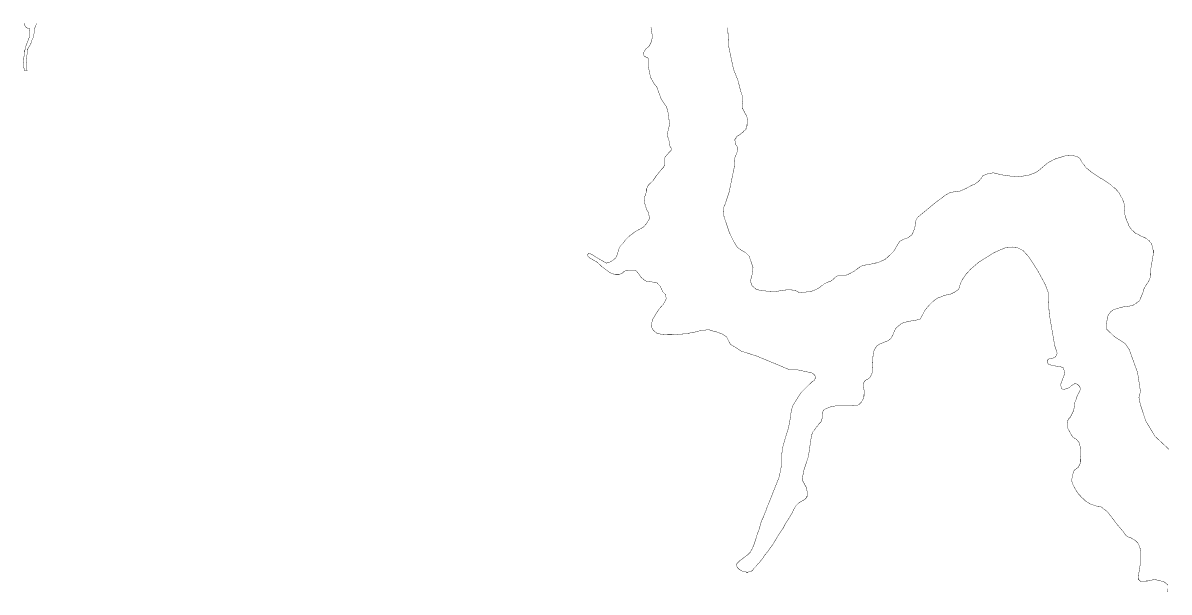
# Model space of a CAD drawing. Header units: metres. Extents: x 290190 to 339802, y 1811045 to 1991312.
# Drawn here: x 317891 to 327231, y 1903425 to 1908064 of the extents above; entities that cross this region are included whole.
import ezdxf

# ---------------------------------------------------------------- set-up
doc = ezdxf.new("R2010")
doc.units = ezdxf.units.M
doc.header["$MEASUREMENT"] = 0
doc.layers.add('HAZARDS LINE', color=1, linetype='Continuous')

msp = doc.modelspace()

# ---------------------------------------------------------------- linework, layer by layer
at = {"layer": 'HAZARDS LINE', "lineweight": 18, "const_width": 3.04}
for points in [[(317902.4, 1908062.6), (317902.4, 1908054.4), (317906.4, 1908050.4), (317906.3, 1908042.3), (317910.4, 1908038.2), (317914.4, 1908030.1), (317918.4, 1908026), (317922.4, 1908025.9), (317926.5, 1908021.9), (317942.7, 1908021.8), (317942.6, 1908017.7), (317946.6, 1908001.5), (317946.3, 1907956.9), (317909.2, 1907859.9), (317909.1, 1907847.7), (317905, 1907839.7), (317904.9, 1907831.6), (317900.8, 1907827.5), (317900.7, 1907799.2), (317896.4, 1907770.8), (317892.3, 1907762.8), (317892.2, 1907746.6), (317896.2, 1907742.5), (317896, 1907706), (317899.9, 1907693.8), (317899.8, 1907677.6), (317903.9, 1907673.5), (317924.1, 1907673.4), (317924.1, 1907677.5), (317920.1, 1907681.5), (317920.5, 1907738.3), (317916.5, 1907750.4), (317916.7, 1907770.7), (317920.8, 1907778.8), (317920.9, 1907799), (317925, 1907807.1), (317925.2, 1907839.5), (317929.3, 1907843.6), (317929.4, 1907851.7), (317941.7, 1907871.8), (317949.8, 1907883.9), (317953.9, 1907892), (317954, 1907896.1), (317958.1, 1907900.1), (317962.2, 1907912.2), (317962.2, 1907920.3), (317970.5, 1907936.5), (317974.6, 1907944.6), (317974.6, 1907948.6), (317978.7, 1907952.6), (317978.8, 1907972.9), (317982.9, 1907981), (317983, 1907997.2), (317987.1, 1908001.2), (317987.1, 1908005.3), (317983.1, 1908009.3), (317983.1, 1908013.4), (317987.2, 1908017.4), (317987.3, 1908025.5), (317991.3, 1908029.5), (317995.5, 1908045.7), (317999.6, 1908049.7), (317999.7, 1908061.9)], [(323009.1, 1908028.2), (323018.8, 1907967.3), (323018.6, 1907939), (323010.3, 1907906.6), (322993.9, 1907874.3), (322965.4, 1907850.2), (322953.1, 1907830), (322948.9, 1907817.9), (322952.8, 1907793.5), (322969, 1907785.3), (322985.1, 1907777.1), (322989.1, 1907760.9), (322988.7, 1907708.2), (322996.5, 1907659.5), (323008.3, 1907614.9), (323036.4, 1907566.1), (323056.5, 1907541.6), (323092.3, 1907444.1), (323136.4, 1907379), (323152.2, 1907318.1), (323159.7, 1907232.9), (323147.2, 1907180.4), (323142.9, 1907148), (323150.9, 1907119.5), (323158.8, 1907095.2), (323162.6, 1907062.7), (323174.6, 1907042.4), (323174.5, 1907026.2), (323154.1, 1907006.1), (323133.7, 1906981.9), (323121.5, 1906965.8), (323121, 1906905), (323117, 1906901), (323112.8, 1906888.8), (323096.5, 1906872.7), (323063.8, 1906832.4), (323055.7, 1906820.3), (323047.5, 1906812.3), (323043.4, 1906804.2), (323039.3, 1906796.1), (323031.1, 1906788.1), (323027, 1906780), (322986.2, 1906739.8), (322973.9, 1906711.5), (322973.8, 1906695.3), (322965.5, 1906667), (322953.1, 1906634.6), (322956.9, 1906598.1), (322972.8, 1906545.3), (322988.8, 1906516.9), (322992.7, 1906496.6), (322996.6, 1906468.2), (322972, 1906427.8), (322947.5, 1906399.6), (322882.4, 1906363.6), (322833.6, 1906327.5), (322800.9, 1906295.3), (322784.6, 1906271.1), (322760.1, 1906246.9), (322747.8, 1906222.7), (322739.5, 1906194.4), (322735.3, 1906178.2), (322727.1, 1906158), (322714.8, 1906141.9), (322698.5, 1906129.8), (322682.2, 1906117.8), (322645.7, 1906105.9), (322560.9, 1906155.1), (322524.7, 1906179.6), (322500.4, 1906183.8), (322492.2, 1906175.8), (322496.2, 1906159.5), (322512.3, 1906147.3), (322568.8, 1906114.5), (322613.1, 1906073.7), (322673.5, 1906028.7), (322718, 1906012.2), (322746.4, 1906012), (322774.8, 1906024), (322791.1, 1906040.1), (322819.5, 1906048), (322880.3, 1906047.6), (322892.4, 1906039.4), (322912.5, 1906014.9), (322928.5, 1905990.5), (322952.7, 1905970.1), (322972.9, 1905957.8), (323013.4, 1905953.5), (323057.9, 1905945.1), (323082, 1905920.6), (323090, 1905908.4), (323090, 1905904.3), (323094, 1905896.2), (323098, 1905888.1), (323102, 1905884), (323102, 1905879.9), (323106, 1905871.8), (323110, 1905867.7), (323126.1, 1905851.4), (323126.1, 1905847.3), (323134, 1905818.9), (323125.8, 1905798.7), (323109.4, 1905770.5), (323076.7, 1905734.2), (323048, 1905689.8), (323023.5, 1905649.5), (323011, 1905600.9), (323018.9, 1905572.5), (323030.9, 1905556.2), (323055.1, 1905535.8), (323087.5, 1905527.5), (323144.2, 1905523.1), (323184.7, 1905522.8), (323294.1, 1905530.2), (323306.3, 1905534.1), (323318.4, 1905534), (323330.6, 1905538), (323342.8, 1905537.9), (323387.4, 1905549.8), (323403.7, 1905553.7), (323423.9, 1905557.6), (323448.3, 1905557.5), (323456.4, 1905561.5), (323488.8, 1905561.3), (323492.8, 1905557.2), (323500.9, 1905557.1), (323513, 1905553), (323529.2, 1905548.8), (323545.4, 1905544.7), (323561.6, 1905540.5), (323573.7, 1905532.3), (323589.9, 1905528.2), (323626.2, 1905503.6), (323642.1, 1905471.1), (323658.2, 1905442.6), (323694.5, 1905422.1), (323742.9, 1905389.4), (323872.2, 1905348), (324021.7, 1905286.2), (324138.9, 1905236.8), (324203.7, 1905236.3), (324321, 1905211.2), (324333.1, 1905203), (324345.2, 1905190.8), (324349.1, 1905170.5), (324340.9, 1905150.3), (324320.6, 1905138.3), (324287.9, 1905106.1), (324234.9, 1905053.8), (324189.9, 1904985.2), (324165.3, 1904944.8), (324152.9, 1904904.4), (324144.4, 1904847.7), (324144.3, 1904839.6), (324136, 1904799.2), (324135.9, 1904791.1), (324131.8, 1904778.9), (324127.6, 1904758.7), (324123.4, 1904738.5), (324115.2, 1904718.3), (324090.3, 1904633.3), (324086.1, 1904617.1), (324081.9, 1904601), (324081.9, 1904588.8), (324077.7, 1904572.6), (324077.7, 1904564.5), (324073.5, 1904552.4), (324072.9, 1904459.2), (324064.5, 1904414.7), (324060.3, 1904394.5), (324052, 1904358), (323965.4, 1904139.8), (323957.2, 1904123.7), (323948.9, 1904095.3), (323936.6, 1904067.1), (323924.2, 1904034.7), (323916, 1904018.6), (323907.7, 1903998.4), (323887, 1903925.6), (323874.6, 1903897.3), (323870.5, 1903877.1), (323853.9, 1903828.5), (323849.8, 1903816.4), (323845.7, 1903804.3), (323837.4, 1903788.1), (323833.3, 1903776), (323829.2, 1903767.9), (323821, 1903755.8), (323821, 1903751.8), (323812.8, 1903743.7), (323796.5, 1903727.6), (323788.4, 1903723.6), (323780.2, 1903715.6), (323747.7, 1903691.5), (323735.4, 1903683.5), (323731.4, 1903679.4), (323727.3, 1903675.4), (323723.2, 1903671.4), (323719.1, 1903667.4), (323711, 1903659.3), (323706.9, 1903651.2), (323706.8, 1903635), (323710.8, 1903631), (323710.8, 1903626.9), (323718.8, 1903618.7), (323722.8, 1903614.7), (323726.9, 1903610.6), (323734.9, 1903606.5), (323739, 1903602.4), (323743, 1903602.4), (323747, 1903598.3), (323755.1, 1903594.2), (323759.2, 1903594.2), (323763.2, 1903590.1), (323783.4, 1903589.9), (323787.5, 1903585.9), (323799.6, 1903585.8), (323803.7, 1903589.8), (323819.9, 1903589.7), (323824, 1903593.7), (323828, 1903593.7), (323828.1, 1903597.7), (323832.1, 1903597.7), (323840.3, 1903605.8), (323848.4, 1903617.9), (323852.5, 1903621.9), (323864.8, 1903634), (323877, 1903650.1), (323893.3, 1903666.2), (323905.6, 1903682.3), (323921.9, 1903702.5), (323934.2, 1903722.6), (323966.9, 1903762.9), (323975.1, 1903775), (323983.3, 1903787.2), (324003.7, 1903815.4), (324020.1, 1903843.6), (324057, 1903904.2), (324085.6, 1903944.5), (324106.2, 1903984.9), (324130.7, 1904021.2), (324151.2, 1904057.5), (324159.4, 1904069.6), (324171.7, 1904097.9), (324179.9, 1904110), (324184, 1904118.1), (324188.1, 1904126.1), (324192.2, 1904130.2), (324200.4, 1904138.2), (324204.5, 1904142.2), (324208.5, 1904146.3), (324212.6, 1904150.3), (324220.7, 1904154.3), (324224.8, 1904158.3), (324245.2, 1904170.3), (324253.3, 1904174.3), (324257.4, 1904178.4), (324265.5, 1904182.4), (324269.6, 1904186.4), (324269.6, 1904190.4), (324273.7, 1904190.4), (324273.7, 1904194.5), (324277.8, 1904198.5), (324277.8, 1904202.5), (324281.8, 1904202.5), (324282.1, 1904247.1), (324278.1, 1904255.2), (324278.2, 1904267.4), (324274.3, 1904279.6), (324274.3, 1904283.6), (324270.2, 1904283.6), (324270.3, 1904287.7), (324266.2, 1904291.8), (324262.2, 1904299.9), (324254.2, 1904316.2), (324250.2, 1904324.3), (324246.2, 1904328.4), (324246.3, 1904336.5), (324242.3, 1904340.5), (324242.3, 1904348.7), (324254.9, 1904417.5), (324292.2, 1904530.7), (324317.6, 1904704.7), (324321.7, 1904712.8), (324325.8, 1904720.9), (324325.9, 1904724.9), (324330, 1904733), (324338.1, 1904741.1), (324342.2, 1904749.1), (324346.3, 1904753.2), (324354.5, 1904765.3), (324374.9, 1904789.4), (324379, 1904797.5), (324383.1, 1904801.5), (324391.3, 1904809.6), (324395.3, 1904813.6), (324395.4, 1904821.7), (324399.5, 1904825.7), (324399.5, 1904833.8), (324403.6, 1904837.9), (324403.8, 1904870.3), (324412.1, 1904902.7), (324424.4, 1904914.7), (324452.8, 1904926.7), (324473.1, 1904934.7), (324513.7, 1904942.5), (324610.9, 1904941.8), (324675.8, 1904945.4), (324679.9, 1904949.5), (324696.1, 1904949.4), (324700.1, 1904953.4), (324704.2, 1904953.4), (324708.3, 1904957.4), (324716.4, 1904965.4), (324720.5, 1904969.5), (324724.6, 1904973.5), (324728.7, 1904981.6), (324736.9, 1904997.7), (324741, 1905005.8), (324741.1, 1905013.9), (324745.2, 1905022), (324745.5, 1905070.6), (324741.6, 1905094.9), (324741.8, 1905123.3), (324746, 1905139.5), (324758.2, 1905151.6), (324774.5, 1905159.5), (324790.7, 1905171.6), (324803, 1905191.8), (324811.3, 1905212), (324811.4, 1905232.2), (324815.9, 1905297), (324816, 1905317.3), (324820.4, 1905369.9), (324828.7, 1905398.3), (324849.2, 1905430.5), (324873.6, 1905446.6), (324902.1, 1905458.5), (324942.7, 1905474.5), (324963.1, 1905490.6), (324983.6, 1905526.9), (324991.8, 1905551.1), (325008.2, 1905579.4), (325032.7, 1905599.5), (325053, 1905615.6), (325105.8, 1905631.4), (325162.6, 1905639.1), (325203.2, 1905651), (325219.6, 1905679.3), (325236, 1905711.6), (325252.4, 1905735.8), (325280.9, 1905768), (325305.4, 1905792.2), (325342.1, 1905820.3), (325366.4, 1905828.2), (325403, 1905844.2), (325447.6, 1905852), (325488.3, 1905872), (325516.8, 1905892), (325525.1, 1905920.3), (325533.3, 1905944.6), (325549.7, 1905976.9), (325574.3, 1906013.2), (325615.1, 1906057.5), (325680.3, 1906113.8), (325802.4, 1906190), (325855.2, 1906213.9), (325904, 1906233.9), (325952.6, 1906237.6), (325993.1, 1906233.3), (326041.5, 1906208.6), (326085.8, 1906159.7), (326158, 1906049.8), (326222, 1905931.9), (326249.9, 1905858.7), (326249.5, 1905802), (326253, 1905720.9), (326256.8, 1905680.4), (326276.3, 1905566.8), (326299.7, 1905432.9), (326319.5, 1905372), (326311.3, 1905351.8), (326303.1, 1905339.7), (326274.6, 1905327.7), (326246.3, 1905323.9), (326238, 1905307.7), (326246, 1905283.4), (326270.2, 1905275.1), (326310.7, 1905266.7), (326343.1, 1905262.4), (326367.3, 1905254.2), (326375.3, 1905233.9), (326379.1, 1905201.4), (326366.8, 1905169.1), (326350.3, 1905124.6), (326350.1, 1905104.4), (326354, 1905084.1), (326370.2, 1905075.9), (326398.6, 1905083.8), (326418.9, 1905091.7), (326435.2, 1905107.8), (326463.7, 1905123.9), (326483.9, 1905119.7), (326496, 1905107.4), (326504, 1905099.3), (326508, 1905079), (326503.8, 1905062.8), (326491.5, 1905042.6), (326479.2, 1905014.4), (326470.9, 1904986), (326462.7, 1904969.9), (326458.4, 1904933.5), (326454.1, 1904905.1), (326425.4, 1904848.6), (326413.1, 1904836.5), (326404.9, 1904820.4), (326400.7, 1904796.1), (326400.5, 1904771.8), (326412.5, 1904747.4), (326432.5, 1904710.8), (326448.6, 1904686.3), (326476.8, 1904669.9), (326496.9, 1904645.5), (326512.8, 1904588.7), (326512.5, 1904548.1), (326508.2, 1904507.6), (326507.9, 1904475.2), (326491.5, 1904442.9), (326471.2, 1904426.8), (326458.9, 1904418.8), (326450.7, 1904398.6), (326442.4, 1904366.3), (326438.1, 1904337.9), (326442, 1904313.6), (326454, 1904289.2), (326474, 1904252.6), (326478, 1904244.5), (326486.1, 1904236.3), (326490.1, 1904228.2), (326502.1, 1904215.9), (326506.2, 1904211.9), (326510.2, 1904207.8), (326514.2, 1904199.6), (326518.2, 1904195.6), (326530.3, 1904187.4), (326538.4, 1904179.2), (326550.4, 1904167), (326562.5, 1904158.8), (326578.7, 1904150.6), (326590.8, 1904142.4), (326598.9, 1904138.3), (326607, 1904138.2), (326623.1, 1904130), (326631.2, 1904130), (326639.3, 1904125.9), (326675.7, 1904121.6), (326699.9, 1904101.1), (326728.1, 1904080.7), (326812.5, 1903970.7), (326860.7, 1903913.7), (326880.8, 1903885.2), (326900.9, 1903872.9), (326925.2, 1903864.6), (326957.5, 1903844.1), (326977.6, 1903823.7), (326981.6, 1903815.6), (326985.6, 1903807.5), (326993.6, 1903791.2), (326993.5, 1903783.1), (326997.5, 1903779), (326997.5, 1903766.9), (327001.5, 1903762.8), (327000.9, 1903669.6), (326996.7, 1903661.5), (326996.7, 1903653.4), (326992.4, 1903625.1), (326992.4, 1903617), (326988.2, 1903600.8), (326984, 1903568.4), (326983.9, 1903560.3), (326979.8, 1903556.3), (326979.7, 1903540.1), (326983.7, 1903531.9), (326983.7, 1903523.8), (326987.7, 1903523.8), (326987.7, 1903519.7), (326991.7, 1903515.7), (326995.8, 1903515.6), (326999.8, 1903511.6), (327036.2, 1903511.3), (327044.4, 1903515.3), (327056.5, 1903515.2), (327093, 1903523.1), (327105.2, 1903527.1), (327113.3, 1903527), (327153.8, 1903518.6), (327194.2, 1903506.2), (327218.4, 1903485.8), (327222.4, 1903479.7)], [(327229.9, 1904588.7), (327117.1, 1904694), (327041, 1904820.1), (326997.3, 1904954.1), (326985.6, 1905010.9), (326998.1, 1905059.5), (326974.8, 1905213.6), (326907.2, 1905400.5), (326875.1, 1905449.3), (326786.3, 1905506.6), (326721.9, 1905567.9), (326722.2, 1905608.4), (326726.5, 1905648.9), (326734.8, 1905681.2), (326755.3, 1905709.5), (326775.7, 1905725.5), (326812.2, 1905737.4), (326856.8, 1905749.3), (326913.6, 1905757), (326921.7, 1905757), (326929.8, 1905761), (326933.9, 1905760.9), (326942, 1905764.9), (326946.1, 1905769), (326954.2, 1905773), (326962.4, 1905777), (326970.5, 1905785), (326974.6, 1905789), (326978.7, 1905793.1), (326982.7, 1905793), (326986.8, 1905797), (326986.8, 1905801.1), (326995, 1905809.1), (326995, 1905813.2), (326999.1, 1905821.3), (327007.3, 1905837.4), (327011.5, 1905849.6), (327019.7, 1905869.8), (327019.8, 1905881.9), (327028, 1905898.1), (327032.1, 1905906.2), (327036.2, 1905914.2), (327056.7, 1905946.5), (327060.8, 1905950.5), (327069, 1905966.7), (327069, 1905974.8), (327073.1, 1905978.8), (327077.2, 1905986.9), (327077.3, 1905999), (327081.4, 1906007.1), (327081.8, 1906059.8), (327085.9, 1906076), (327086.1, 1906096.2), (327090.2, 1906108.4), (327098.6, 1906148.8), (327098.6, 1906161), (327102.8, 1906173.1), (327103.1, 1906213.6), (327099, 1906217.7), (327099.1, 1906229.9), (327095.1, 1906242.1), (327091.2, 1906254.2), (327087.2, 1906262.4), (327087.2, 1906266.4), (327083.2, 1906270.5), (327079.2, 1906274.6), (327075.1, 1906278.7), (327075.2, 1906282.7), (327071.1, 1906286.8), (327067.1, 1906290.9), (327059, 1906295), (327055, 1906299.1), (327051, 1906303.1), (327042.9, 1906307.2), (327038.9, 1906311.3), (327030.8, 1906315.4), (327018.7, 1906319.6), (326990.4, 1906331.9), (326982.4, 1906340.1), (326970.2, 1906344.2), (326958.1, 1906348.3), (326950.1, 1906356.5), (326946, 1906360.6), (326942, 1906364.6), (326938, 1906368.7), (326933.9, 1906368.8), (326929.9, 1906372.8), (326925.9, 1906376.9), (326921.9, 1906385), (326917.9, 1906389.1), (326909.8, 1906401.3), (326901.8, 1906413.5), (326897.9, 1906429.8), (326889.9, 1906442), (326885.9, 1906458.2), (326877.9, 1906474.5), (326874, 1906490.7), (326874, 1906494.8), (326870, 1906502.9), (326870.2, 1906531.3), (326866.4, 1906567.8), (326866.5, 1906588), (326862.5, 1906596.2), (326862.6, 1906604.3), (326858.6, 1906608.3), (326854.6, 1906620.5), (326850.6, 1906628.7), (326846.6, 1906640.8), (326838.6, 1906649), (326834.6, 1906661.2), (326826.6, 1906669.3), (326822.6, 1906681.5), (326814.6, 1906689.7), (326810.5, 1906693.8), (326802.5, 1906701.9), (326798.5, 1906710), (326790.4, 1906714.2), (326782.4, 1906722.3), (326774.3, 1906726.4), (326754.2, 1906746.8), (326730, 1906763.2), (326717.9, 1906771.4), (326685.6, 1906791.8), (326669.4, 1906800.1), (326653.3, 1906812.3), (326608.9, 1906841), (326596.8, 1906849.2), (326588.8, 1906857.3), (326576.7, 1906865.5), (326568.7, 1906873.7), (326556.6, 1906881.9), (326548.5, 1906890), (326544.5, 1906898.2), (326540.5, 1906902.2), (326536.5, 1906910.4), (326528.4, 1906918.5), (326524.4, 1906922.6), (326520.4, 1906930.7), (326504.4, 1906959.2), (326480.2, 1906975.6), (326439.7, 1906984), (326383, 1906980.3), (326334.3, 1906964.4), (326314, 1906960.5), (326273.3, 1906940.5), (326244.9, 1906924.5), (326220.4, 1906904.4), (326191.9, 1906880.3), (326167.5, 1906860.2), (326143, 1906844.1), (326090.2, 1906824.2), (326045.6, 1906816.4), (325988.9, 1906808.7), (325867.4, 1906825.7), (325798.7, 1906842.4), (325754, 1906834.6), (325713.4, 1906818.7), (325701.1, 1906798.5), (325680.7, 1906774.3), (325648.1, 1906750.2), (325627.8, 1906742.2), (325566.8, 1906710.2), (325538.4, 1906698.3), (325530.3, 1906694.3), (325449.2, 1906682.7), (325412.6, 1906662.6), (325331.1, 1906602.4), (325204.8, 1906497.9), (325180.4, 1906477.8), (325164, 1906445.5), (325163.9, 1906437.4), (325159.6, 1906392.9), (325143.1, 1906352.4), (325134.9, 1906336.3), (325102.3, 1906312.2), (325065.7, 1906300.3), (325037.3, 1906284.3), (325020.9, 1906260.1), (324988.1, 1906203.6), (324939.2, 1906155.3), (324914.7, 1906135.2), (324910.7, 1906135.2), (324898.5, 1906127.2), (324886.3, 1906123.2), (324878.2, 1906119.2), (324870, 1906115.2), (324857.8, 1906111.2), (324845.7, 1906107.3), (324837.6, 1906107.3), (324825.4, 1906103.4), (324788.9, 1906095.5), (324772.7, 1906095.6), (324748.3, 1906087.7), (324740.2, 1906087.7), (324728, 1906083.7), (324711.8, 1906075.8), (324707.7, 1906071.7), (324703.6, 1906067.7), (324695.5, 1906063.7), (324691.4, 1906059.7), (324679.2, 1906051.7), (324671, 1906043.6), (324618.2, 1906015.6), (324597.9, 1906007.6), (324541.1, 1906008), (324533, 1906004), (324512.7, 1905992), (324500.4, 1905979.9), (324476, 1905959.8), (324439.4, 1905947.9), (324431.3, 1905939.9), (324419.1, 1905935.9), (324410.9, 1905927.8), (324402.8, 1905923.8), (324382.5, 1905907.8), (324370.2, 1905899.8), (324362.1, 1905895.8), (324358, 1905891.7), (324349.9, 1905887.7), (324345.9, 1905887.8), (324333.7, 1905883.8), (324325.5, 1905879.8), (324301.2, 1905871.9), (324280.9, 1905872), (324232.3, 1905864.2), (324220.1, 1905864.3), (324183.8, 1905884.8), (324135.2, 1905889.2), (324086.5, 1905885.5), (324021.6, 1905873.7), (323952.8, 1905878.3), (323900.2, 1905882.7), (323863.8, 1905895.1), (323831.6, 1905923.6), (323819.6, 1905960.2), (323836.3, 1906024.9), (323840.6, 1906069.5), (323828.7, 1906106), (323808.9, 1906162.9), (323780.7, 1906191.4), (323744.4, 1906211.9), (323712.1, 1906236.5), (323684.1, 1906281.2), (323648.1, 1906354.4), (323604.4, 1906484.4), (323600.7, 1906537.1), (323600.8, 1906553.3), (323605, 1906569.5), (323613.2, 1906585.6), (323646.3, 1906686.7), (323688.1, 1906889), (323692.7, 1906966), (323705.1, 1906994.3), (323713.3, 1907018.5), (323717.5, 1907038.7), (323709.6, 1907059.1), (323697.5, 1907075.3), (323693.6, 1907103.7), (323693.7, 1907115.9), (323701.9, 1907123.9), (323701.9, 1907128), (323706, 1907136.1), (323710.1, 1907140.1), (323718.2, 1907144.1), (323722.3, 1907148.1), (323730.4, 1907152.1), (323750.8, 1907168.2), (323754.9, 1907172.2), (323763, 1907176.2), (323767.1, 1907184.3), (323775.2, 1907188.3), (323783.4, 1907196.3), (323783.5, 1907204.4), (323787.5, 1907208.5), (323787.6, 1907216.6), (323791.7, 1907224.6), (323791.8, 1907240.9), (323795.9, 1907244.9), (323796, 1907269.2), (323792.1, 1907281.4), (323792.2, 1907293.5), (323788.2, 1907301.7), (323788.2, 1907309.8), (323784.2, 1907313.8), (323780.2, 1907317.9), (323768.2, 1907342.3), (323764.2, 1907350.4), (323760.2, 1907358.6), (323756.2, 1907362.7), (323756.2, 1907370.8), (323752.2, 1907374.8), (323752.4, 1907403.2), (323756.6, 1907427.5), (323756.8, 1907459.9), (323752.8, 1907464), (323752.8, 1907472.1), (323748.9, 1907480.2), (323748.9, 1907488.3), (323744.9, 1907496.5), (323740.9, 1907504.6), (323717.2, 1907597.9), (323681.4, 1907687.3), (323642.1, 1907874), (323634.6, 1908024)], [(327222.2, 1903453.3), (327218.1, 1903437.2), (327222, 1903426.3)]]:
    msp.add_lwpolyline(points, dxfattribs=at)

doc.saveas('drawing.dxf')
